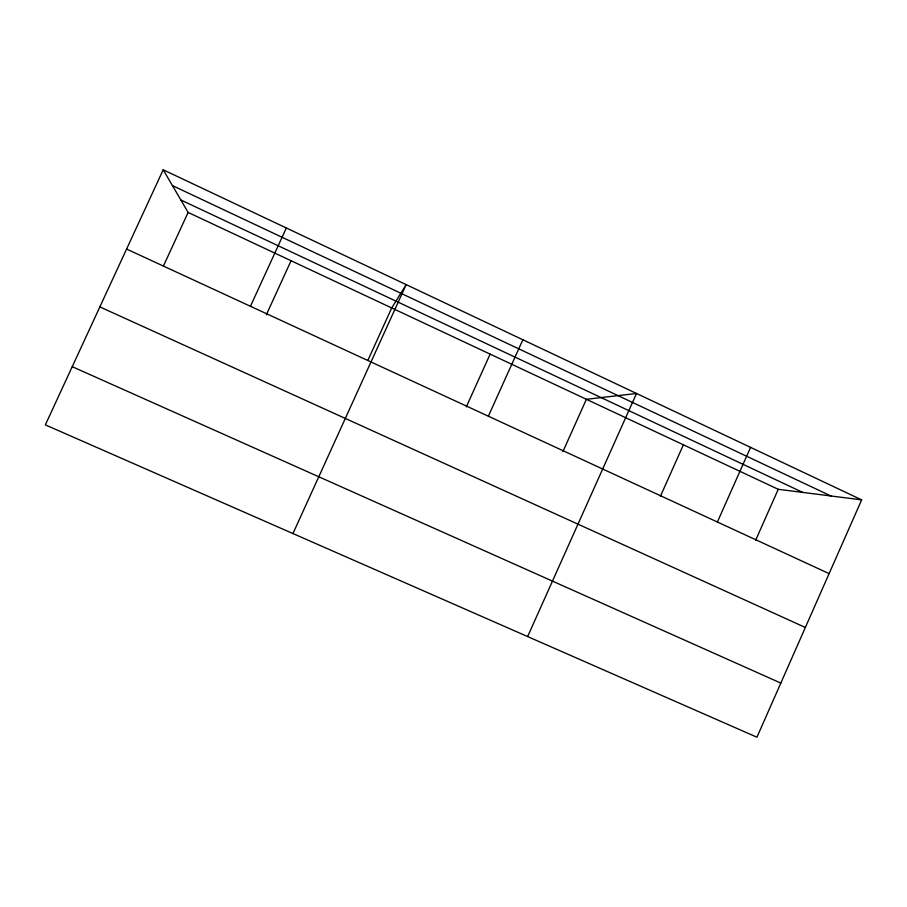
<?xml version="1.0" encoding="UTF-8"?>
<svg xmlns="http://www.w3.org/2000/svg" width="907" height="907" viewBox="0 0 907 907"><rect width="100%" height="100%" fill="white"/><g stroke="black" fill="none" stroke-linecap="round" stroke-linejoin="round"><path stroke-width="1.36" d="M861.65 499.87L756.937 737.21L45.35 424.873L163.203 169.79L861.65 499.87L778.24 489.304L188.123 212.431L163.203 169.79M755.633 540.289L778.24 489.304M660.409 496.299L683.39 444.804M717.392 522.024L750.565 447.378M527.636 636.555L636.51 393.479L586.398 399.295L562.93 451.55M466.289 406.914L490.131 354.127M488.363 416.2L522.851 339.762M367.947 360.215L391.722 307.949L406.166 284.617L292.961 533.554M266.318 314.82L291.079 260.728M250.445 306.271L286.329 227.986M163.43 266.023L188.123 212.431M72.231 366.677L780.825 683.084M99.861 306.906L805.359 627.474M126.583 249.051L829.111 573.632M172.443 185.595L830.982 495.993M180.856 199.982L802.797 492.422"/></g></svg>
